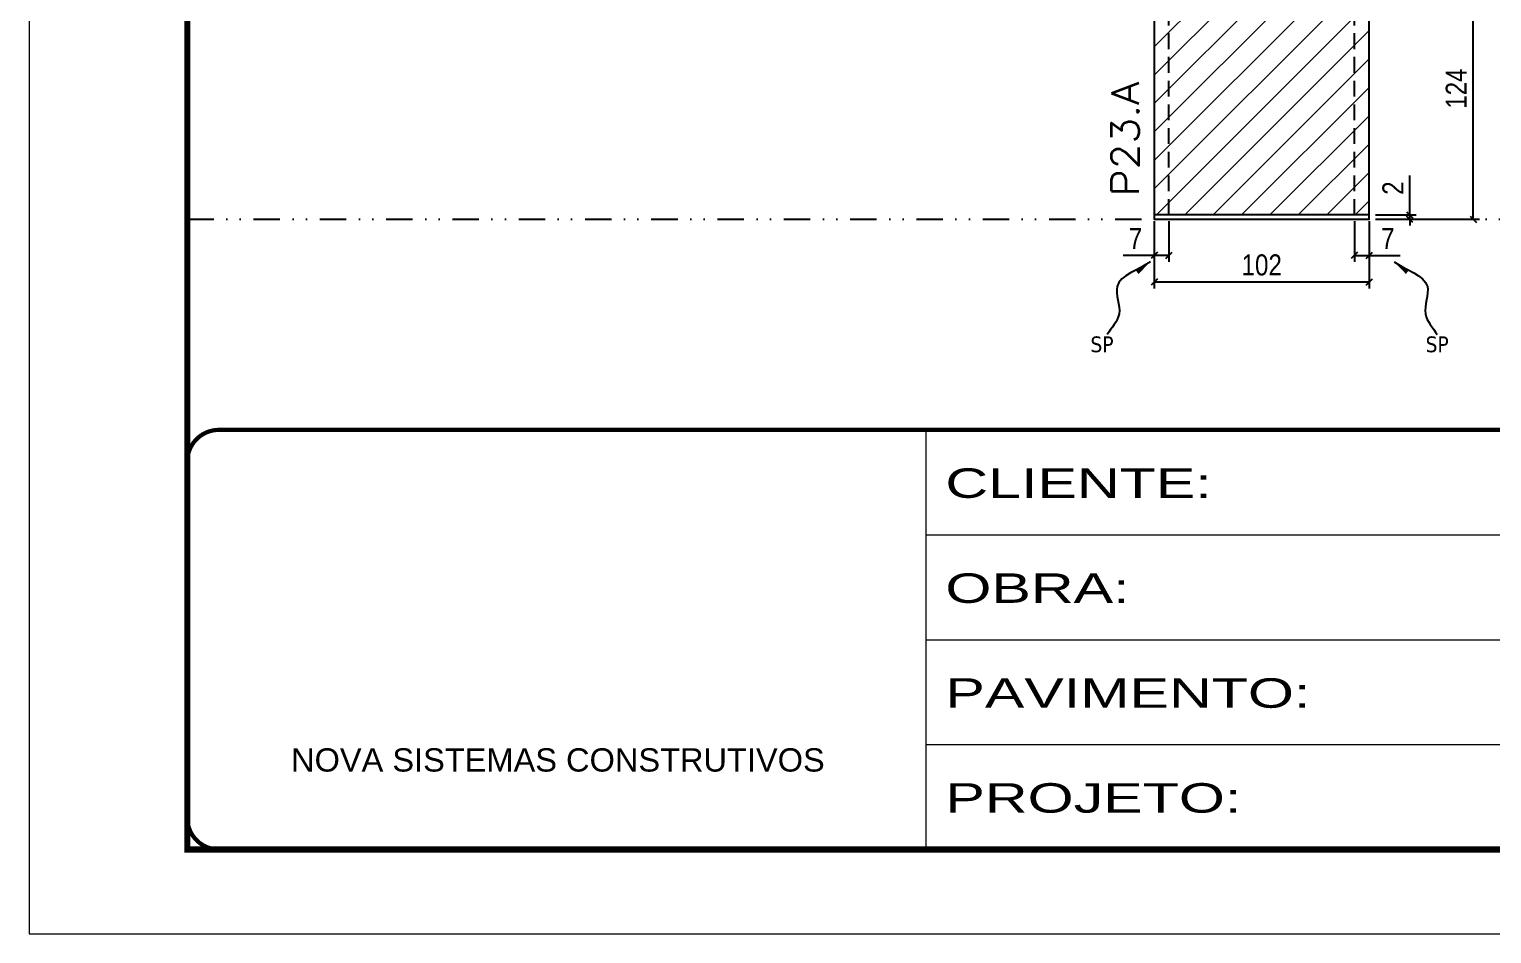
# Model space of a CAD drawing. Extents: x 14400 to 27878, y -21631 to 6985.
# Drawn here: x 16012 to 16706, y -2105 to -1676 of the extents above; entities that cross this region are included whole.
import ezdxf

# ---------------------------------------------------------------- set-up
doc = ezdxf.new("R2010")
doc.units = 0
for name, pattern in [('CONTINUO', [0]), ('DASHED', [0.75, 0.5, -0.25]), ('DIVIDE2', [0.625, 0.25, -0.125, 0, -0.125, 0, -0.125]), ('HIDDEN', [0.375, 0.25, -0.125])]:
    doc.linetypes.add(name, pattern=pattern)
for name, color, linetype in [('COTA', 241, 'Continuous'), ('Nível', 160, 'Continuous'), ('Painéis', 200, 'Continuous'), ('Sarrafo de Pressão', 42, 'HIDDEN'), ('texto', 7, 'Continuous')]:
    doc.layers.add(name, color=color, linetype=linetype)
for name, color, linetype, lineweight in [('Folhas', 255, 'Continuous', 9), ('Hachura', 251, 'Continuous', 9), ('SARRAFO DE PRESSAO', 251, 'DASHED', 9), ('Texto Seção', 7, 'Continuous', 15)]:
    doc.layers.add(name, color=color, linetype=linetype, lineweight=lineweight)
doc.styles.add('ARIAL', font='arial.ttf')
doc.styles.add('COTA TECNICA', font='techl___.ttf', dxfattribs={"height": 10})
doc.styles.add('COTA TECNICA-50', font='techl___.ttf', dxfattribs={"height": 10})
doc.styles.add('REGUA-120', font='ROMANS.shx', dxfattribs={"height": 15})
doc.styles.get("Standard").update_dxf_attribs({"font": 'arial.ttf'})
doc.styles.add('Tecnologia', font='')
doc.styles.get('Tecnologia').set_extended_font_data('Forgotten Futurist')
doc.dimstyles.new('COTA PAINEL-50', dxfattribs={"dimtxt": 10, "dimasz": 3, "dimexe": 3, "dimexo": 3, "dimgap": 3, "dimtad": 1, "dimdec": 1, "dimzin": 12, "dimdsep": 46, "dimtxsty": 'COTA TECNICA-50', "dimblk1": 'OBLIQUE', "dimblk2": 'OBLIQUE', "dimsah": 1, "dimcen": 0.9, "dimclrd": 4, "dimclre": 4, "dimclrt": 240, "dimadec": 1, "dimazin": 3, "dimtfac": 1, "dimtdec": 1, "dimtmove": 0, "dimatfit": 3, "dimfxl": 1, "dimtolj": 1, "dimtzin": 12, "dimarcsym": 0})
doc.dimstyles.new('PAINEL', dxfattribs={"dimtxt": 10, "dimasz": 3, "dimexe": 3, "dimexo": 3, "dimgap": 3, "dimtad": 1, "dimdec": 1, "dimzin": 12, "dimdsep": 46, "dimtxsty": 'COTA TECNICA', "dimblk1": 'OBLIQUE', "dimblk2": 'OBLIQUE', "dimsah": 1, "dimcen": 0.9, "dimclrd": 4, "dimclre": 4, "dimclrt": 240, "dimadec": 1, "dimazin": 3, "dimtfac": 1, "dimtdec": 1, "dimtmove": 0, "dimatfit": 3, "dimfxl": 1, "dimtolj": 1, "dimtzin": 12, "dimarcsym": 0})
doc.dimstyles.get("Standard").update_dxf_attribs({"dimtxt": 0.18, "dimasz": 0.18, "dimexe": 0.18, "dimexo": 0.0625, "dimgap": 0.09, "dimtad": 0, "dimtih": 1, "dimtoh": 1, "dimdec": 4, "dimzin": 0, "dimdsep": 46, "dimtxsty": 'Standard', "dimcen": 0.09, "dimadec": 0, "dimazin": 0, "dimtfac": 1, "dimtdec": 4, "dimtofl": 0, "dimtmove": 0, "dimatfit": 3, "dimfxl": 1, "dimtolj": 1, "dimtzin": 0, "dimarcsym": 0})

# ---------------------------------------------------------------- blocks, each defined once
blk = doc.blocks.new('9999999999')
at = {"color": 30, "linetype": 'CONTINUO'}
for p, q in [((98564.56, 34230.21), (98564.56, 34429.45)), ((98564.56, 34379.64), (99583.98, 34379.64)), ((98564.56, 34329.83), (99487.98, 34329.83)), ((98564.56, 34280.02), (99487.98, 34280.02))]:
    blk.add_line(p, q, dxfattribs=at)
at = {"color": 30, "linetype": 'CONTINUO', "const_width": 2}
blk.add_lwpolyline([(99583.98, 34230.21), (99583.98, 34414.45, 0.414214), (99568.98, 34429.45), (98228.98, 34429.45, 0.414214), (98213.98, 34414.45), (98213.98, 34245.21, 0.414214), (98228.98, 34230.21), (99583.98, 34230.21)], format="xyb", dxfattribs=at)
at = {"layer": 'Folhas'}
blk.add_lwpolyline([(98138.98, 34190.21), (99623.98, 34190.21), (99623.98, 35240.21), (98138.98, 35240.21)], close=True, dxfattribs=at)
at = {"layer": 'Folhas', "color": 30, "const_width": 3}
blk.add_lwpolyline([(98213.98, 34230.21), (99583.98, 34230.21), (99583.98, 35200.21), (98213.98, 35200.21)], close=True, dxfattribs=at)
at = {"color": 7, "linetype": 'Continuous', "ltscale": 5, "style": 'ARIAL'}
blk.add_text('NOVA SISTEMAS CONSTRUTIVOS', height=11.0592, dxfattribs=at).set_placement((98263.19, 34267.21))
at = {"layer": 'Folhas', "color": 7, "style": 'Tecnologia', "width": 1.5}
for s, p in [('CLIENTE:', (98573.65, 34397.17)), ('OBRA:', (98573.65, 34347.31)), ('PAVIMENTO:', (98573.65, 34297.5)), ('PROJETO:', (98573.65, 34247.69))]:
    blk.add_text(s, height=14, dxfattribs=at).set_placement(p)
blk = doc.blocks.new('_Oblique')
at = {"color": 0, "linetype": 'ByBlock', "lineweight": -2}
blk.add_line((-0.5, -0.5), (0.5, 0.5), dxfattribs=at)
blk = doc.blocks.new('*D2405')
at = {"layer": 'COTA', "color": 4, "lineweight": -2, "transparency": 16777216}
for p, q in [((16545.73, -1767.02), (16545.73, -1798.91)), ((16647.73, -1767.02), (16647.73, -1798.91)), ((16647.73, -1795.91), (16545.73, -1795.91))]:
    blk.add_line(p, q, dxfattribs=at)
at = {"layer": 'Defpoints', "color": 0, "transparency": 16777216}
for p in [(16545.73, -1764.02), (16647.73, -1764.02), (16545.73, -1795.91)]:
    blk.add_point(p, dxfattribs=at)
at = {"layer": 'COTA', "color": 4, "lineweight": -2, "transparency": 16777216, "xscale": 3, "yscale": 3, "zscale": 3, "rotation": 180}
blk.add_blockref('_Oblique', (16545.73, -1795.91), dxfattribs=at)
at = {"layer": 'COTA', "color": 4, "lineweight": -2, "transparency": 16777216, "xscale": 3, "yscale": 3, "zscale": 3}
blk.add_blockref('_Oblique', (16647.73, -1795.91), dxfattribs=at)
at = {"layer": 'COTA', "color": 240, "transparency": 16777216, "insert": (16596.73, -1787.81), "char_height": 10, "attachment_point": 5, "style": 'COTA TECNICA'}
blk.add_mtext('\\A1;102', dxfattribs=at)
blk = doc.blocks.new('*D2406')
at = {"layer": 'COTA', "color": 4, "lineweight": -2, "transparency": 16777216}
for p, q in [((16640.73, -1767.02), (16640.73, -1786.26)), ((16647.73, -1769.02), (16647.73, -1786.26)), ((16640.73, -1783.26), (16647.73, -1783.26)), ((16647.73, -1783.26), (16662.46, -1783.26))]:
    blk.add_line(p, q, dxfattribs=at)
at = {"layer": 'Defpoints', "color": 0, "transparency": 16777216}
for p in [(16640.73, -1764.02), (16647.73, -1766.02), (16647.73, -1783.26)]:
    blk.add_point(p, dxfattribs=at)
at = {"layer": 'COTA', "color": 4, "lineweight": -2, "transparency": 16777216, "xscale": 3, "yscale": 3, "zscale": 3, "rotation": 180}
blk.add_blockref('_Oblique', (16640.73, -1783.26), dxfattribs=at)
at = {"layer": 'COTA', "color": 4, "lineweight": -2, "transparency": 16777216, "xscale": 3, "yscale": 3, "zscale": 3}
blk.add_blockref('_Oblique', (16647.73, -1783.26), dxfattribs=at)
at = {"layer": 'COTA', "color": 240, "transparency": 16777216, "insert": (16656.59, -1775.18), "char_height": 10, "attachment_point": 5, "style": 'COTA TECNICA-50'}
blk.add_mtext('\\A1;7', dxfattribs=at)
blk = doc.blocks.new('*D2407')
at = {"layer": 'COTA', "color": 4, "lineweight": -2, "transparency": 16777216}
for p, q in [((16545.73, -1769.02), (16545.73, -1786.26)), ((16552.73, -1767.02), (16552.73, -1786.26)), ((16545.73, -1783.26), (16530.99, -1783.26)), ((16552.73, -1783.26), (16545.73, -1783.26))]:
    blk.add_line(p, q, dxfattribs=at)
at = {"layer": 'Defpoints', "color": 0, "transparency": 16777216}
for p in [(16545.73, -1766.02), (16552.73, -1764.02), (16545.73, -1783.26)]:
    blk.add_point(p, dxfattribs=at)
at = {"layer": 'COTA', "color": 4, "lineweight": -2, "transparency": 16777216, "xscale": 3, "yscale": 3, "zscale": 3, "rotation": 180}
blk.add_blockref('_Oblique', (16545.73, -1783.26), dxfattribs=at)
at = {"layer": 'COTA', "color": 4, "lineweight": -2, "transparency": 16777216, "xscale": 3, "yscale": 3, "zscale": 3}
blk.add_blockref('_Oblique', (16552.73, -1783.26), dxfattribs=at)
at = {"layer": 'COTA', "color": 240, "transparency": 16777216, "insert": (16536.86, -1775.18), "char_height": 10, "attachment_point": 5, "style": 'COTA TECNICA-50'}
blk.add_mtext('\\A1;7', dxfattribs=at)
blk = doc.blocks.new('*D2408')
at = {"layer": 'COTA', "color": 4, "lineweight": -2, "transparency": 16777216}
for p, q in [((16666.98, -1764.02), (16666.98, -1745.21)), ((16650.73, -1764.02), (16669.98, -1764.02)), ((16650.73, -1766.02), (16669.98, -1766.02)), ((16666.98, -1766.02), (16666.98, -1764.02)), ((16666.98, -1766.02), (16666.98, -1769.02))]:
    blk.add_line(p, q, dxfattribs=at)
at = {"layer": 'Defpoints', "color": 0, "transparency": 16777216}
for p in [(16647.73, -1764.02), (16647.73, -1766.02), (16666.98, -1766.02)]:
    blk.add_point(p, dxfattribs=at)
at = {"layer": 'COTA', "color": 4, "lineweight": -2, "transparency": 16777216, "xscale": 3, "yscale": 3, "zscale": 3}
for p, rotation in [((16666.98, -1764.02), 270), ((16666.98, -1766.02), 90)]:
    blk.add_blockref('_Oblique', p, dxfattribs=dict(at, rotation=rotation))
at = {"layer": 'COTA', "color": 240, "transparency": 16777216, "insert": (16658.98, -1751.27), "char_height": 10, "attachment_point": 5, "rotation": 90, "style": 'COTA TECNICA-50'}
blk.add_mtext('\\A1;2', dxfattribs=at)
blk = doc.blocks.new('*D2434')
at = {"layer": 'COTA', "color": 4, "linetype": 'ByBlock', "lineweight": -2, "transparency": 16777216}
for p, q in [((16650.73, -1642.02), (16700.09, -1642.02)), ((16697.09, -1766.02), (16697.09, -1642.02)), ((16650.73, -1766.02), (16700.09, -1766.02))]:
    blk.add_line(p, q, dxfattribs=at)
at = {"layer": 'Defpoints', "color": 0, "linetype": 'ByBlock', "transparency": 16777216}
for p in [(16647.73, -1642.02), (16697.09, -1642.02), (16647.73, -1766.02)]:
    blk.add_point(p, dxfattribs=at)
at = {"layer": 'COTA', "color": 4, "linetype": 'ByBlock', "lineweight": -2, "transparency": 16777216, "xscale": 3, "yscale": 3, "zscale": 3}
for p, rotation in [((16697.09, -1642.02), 90), ((16697.09, -1766.02), 270)]:
    blk.add_blockref('_Oblique', p, dxfattribs=dict(at, rotation=rotation))
at = {"layer": 'COTA', "color": 240, "linetype": 'ByBlock', "transparency": 16777216, "insert": (16689.02, -1704.02), "char_height": 10, "attachment_point": 5, "rotation": 90, "style": 'COTA TECNICA'}
blk.add_mtext('\\A1;124', dxfattribs=at)
blk = doc.blocks.new('*D2435')
at = {"layer": 'COTA', "color": 4, "linetype": 'ByBlock', "lineweight": -2, "transparency": 16777216}
for p, q in [((16650.73, -1642.02), (16700.09, -1642.02)), ((16697.09, -1766.02), (16697.09, -1642.02)), ((16650.73, -1766.02), (16700.09, -1766.02))]:
    blk.add_line(p, q, dxfattribs=at)
at = {"layer": 'Defpoints', "color": 0, "linetype": 'ByBlock', "transparency": 16777216}
for p in [(16647.73, -1642.02), (16697.09, -1642.02), (16647.73, -1766.02)]:
    blk.add_point(p, dxfattribs=at)
at = {"layer": 'COTA', "color": 4, "linetype": 'ByBlock', "lineweight": -2, "transparency": 16777216, "xscale": 3, "yscale": 3, "zscale": 3}
for p, rotation in [((16697.09, -1642.02), 90), ((16697.09, -1766.02), 270)]:
    blk.add_blockref('_Oblique', p, dxfattribs=dict(at, rotation=rotation))
at = {"layer": 'COTA', "color": 240, "linetype": 'ByBlock', "transparency": 16777216, "insert": (16689.02, -1704.02), "char_height": 10, "attachment_point": 5, "rotation": 90, "style": 'COTA TECNICA'}
blk.add_mtext('\\A1;124', dxfattribs=at)

msp = doc.modelspace()

# ---------------------------------------------------------------- hatches: boundary and pattern name
at = {"layer": 'Hachura', "linetype": 'ByBlock'}
h = msp.add_hatch(dxfattribs=at)
h.set_pattern_fill('ANSI31', color=256, scale=3)
h.set_pattern_definition([(45, (-1585, 0), (-6.735192, 6.735192), [])])
h.paths.add_polyline_path([(16545.73, -1431.02), (16545.73, -1491.02), (16647.73, -1491.02), (16647.73, -1431.02)])
h.paths.add_polyline_path([(16545.73, -1491.02), (16545.73, -1520.02), (16647.73, -1520.02), (16647.73, -1491.02)])
h.paths.add_polyline_path([(16647.73, -1520.02), (16545.73, -1520.02), (16545.73, -1642.02), (16647.73, -1642.02)])
h.paths.add_polyline_path([(16647.73, -1642.02), (16545.73, -1642.02), (16545.73, -1764.02), (16647.73, -1764.02)])
h.paths.add_polyline_path([(16886.81, -1642.02), (16784.81, -1642.02), (16784.81, -1764.02), (16886.81, -1764.02)])
h.paths.add_polyline_path([(16886.81, -1520.02), (16784.81, -1520.02), (16784.81, -1642.02), (16886.81, -1642.02)])
h.paths.add_polyline_path([(17044.78, -1444.02), (17044.78, -1519.99), (17124.78, -1519.99), (17124.78, -1444.02)])
h.paths.add_polyline_path([(17124.78, -1519.99), (17044.78, -1519.99), (17044.78, -1764.02), (17124.78, -1764.02)])

# ---------------------------------------------------------------- linework, layer by layer
at = {"layer": 'Nível', "color": 4, "linetype": 'DIVIDE2', "ltscale": 50}
msp.add_line((16086.97, -1766.02), (17456.97, -1766.02), dxfattribs=at)
at = {"layer": 'Painéis'}
for p, q in [((16545.73, -1431.02), (16545.73, -1764.02)), ((16647.73, -1764.02), (16647.73, -1431.02))]:
    msp.add_line(p, q, dxfattribs=at)
msp.add_lwpolyline([(16647.73, -1764.02), (16545.73, -1764.02), (16545.73, -1766.02), (16647.73, -1766.02)], close=True, dxfattribs=at)
at = {"layer": 'Sarrafo de Pressão', "ltscale": 30}
for p, q in [((16552.73, -1764.02), (16552.73, -1642.02)), ((16640.73, -1764.02), (16640.73, -1642.02))]:
    msp.add_line(p, q, dxfattribs=at)

# ---------------------------------------------------------------- block references
at = {"layer": 'SARRAFO DE PRESSAO', "color": 6, "linetype": 'ByBlock'}
msp.add_blockref('9999999999', (-82127.01, -36295.5), dxfattribs=at)

# ---------------------------------------------------------------- texts
at = {"layer": 'texto', "color": 0, "char_height": 7.5, "attachment_point": 5}
for insert in [(16520.95, -1825.51), (16679.97, -1825.51)]:
    msp.add_mtext('{\\fTahoma|b0|i0|c0|p34;\\C4;SP}', dxfattribs=dict(at, insert=insert))
at = {"layer": 'Texto Seção', "style": 'REGUA-120', "width": 1.1}
msp.add_text('P23.A', height=13, rotation=90, dxfattribs=at).set_placement((16538.48, -1755.25))

# ---------------------------------------------------------------- dimensions: what is measured, and where the dimension line sits
at = {"layer": 'COTA', "linetype": 'ByBlock'}
for picture in ['*D2434', '*D2435']:
    dim = msp.add_aligned_dim(p1=(16647.73, -1766.02), p2=(16647.73, -1642.02), distance=-49.37, dimstyle='PAINEL', dxfattribs=at)
    dim.commit()
    dim.dimension.update_dxf_attribs({"geometry": picture, "text_midpoint": (16689.02, -1704.02)})
at = {"layer": 'COTA'}
dim = msp.add_linear_dim(base=(16666.98, -1766.02), p1=(16647.73, -1764.02), p2=(16647.73, -1766.02), angle=90, dimstyle='COTA PAINEL-50', dxfattribs=at)
dim.commit()
dim.dimension.update_dxf_attribs({"geometry": '*D2408', "text_midpoint": (16666.98, -1751.27), "dimtype": 160})
dim = msp.add_linear_dim(base=(16545.73, -1783.26), p1=(16552.73, -1764.02), p2=(16545.73, -1766.02), angle=180, dimstyle='COTA PAINEL-50', dxfattribs=at)
dim.commit()
dim.dimension.update_dxf_attribs({"geometry": '*D2407', "text_midpoint": (16536.86, -1775.18)})
dim = msp.add_linear_dim(base=(16545.73, -1795.91), p1=(16647.73, -1764.02), p2=(16545.73, -1764.02), angle=180, dimstyle='PAINEL', override={"dimarcsym": 2}, dxfattribs=at)
dim.commit()
dim.dimension.update_dxf_attribs({"geometry": '*D2405', "text_midpoint": (16596.73, -1787.81)})
dim = msp.add_linear_dim(base=(16647.73, -1783.26), p1=(16640.73, -1764.02), p2=(16647.73, -1766.02), dimstyle='COTA PAINEL-50', dxfattribs=at)
dim.commit()
dim.dimension.update_dxf_attribs({"geometry": '*D2406', "text_midpoint": (16656.59, -1775.18)})

# ---------------------------------------------------------------- leaders
at = {"layer": 'COTA', "path_type": 1}
for points in [[(16543.9, -1786.2), (16528.11, -1798.03), (16529.04, -1811.04), (16523.48, -1820.82)], [(16659.55, -1786.2), (16675.34, -1798.03), (16674.41, -1811.04), (16679.97, -1820.82)]]:
    msp.add_leader(points, dimstyle='Standard', override={"dimasz": 8}, dxfattribs=at)

doc.saveas('drawing.dxf')
